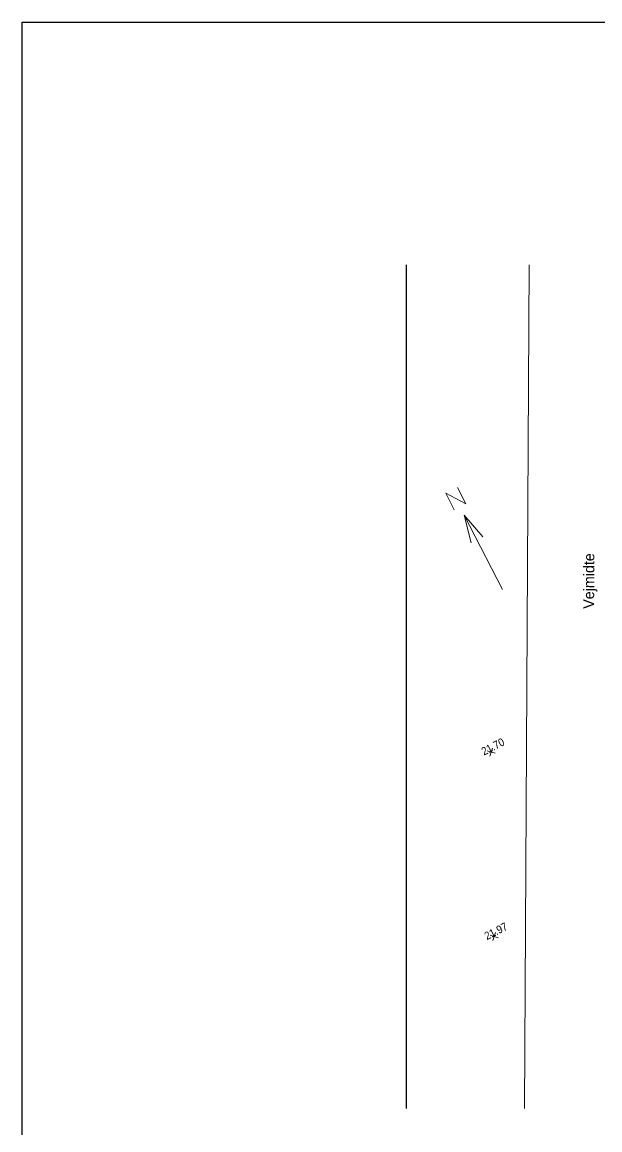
# Model space of a CAD drawing. Header units: millimetres. Extents: x -125028 to 402293, y -1165516 to -1085363.
# Drawn here: x 225965 to 247600, y -1126874 to -1085363 of the extents above; entities that cross this region are included whole.
import ezdxf
from ezdxf.enums import TextEntityAlignment as Align

# ---------------------------------------------------------------- set-up
doc = ezdxf.new("R2010")
doc.units = ezdxf.units.MM
doc.header["$LTSCALE"] = 100
for name, color, linetype, lineweight, true_color in [('Diverse tekst', 1, 'Continuous', 5, 0xff0000), ('Kotepunkt', 1, 'Continuous', 5, 0xff0000), ('Kørevej befæstet', 7, 'Continuous', 5, 0xdc7400)]:
    doc.layers.add(name, color=color, linetype=linetype, lineweight=lineweight, true_color=true_color)
doc.layers.add('nordpil sig', color=7, linetype='Continuous', lineweight=5)

# ---------------------------------------------------------------- blocks, each defined once
blk = doc.blocks.new('3000_S1')
at = {"color": 0}
for p, q in [((0.02, 0.02), (-0.02, -0.02)), ((0.02, -0.02), (-0.02, 0.02))]:
    blk.add_line(p, q, dxfattribs=at)
blk.add_attdef('KOTE', (0, 0), '', height=0.2, rotation=180, dxfattribs=at)
blk = doc.blocks.new('NORD_S1')
at = {"color": 0}
for points in [[(-0.007, 0.055, 0), (-0.007, 0.075, 0), (0.007, 0.055, 0), (0.007, 0.075, 0)], [(0, -0.045, 0), (0, 0.045, 0), (0.007, 0.015, 0), (0, 0.045, 0), (-0.007, 0.015, 0)]]:
    blk.add_polyline3d(points, dxfattribs=at)

msp = doc.modelspace()

# ---------------------------------------------------------------- linework, layer by layer
for points in [[(225965, -1085363), (309965, -1085363), (309965, -1145363), (225965, -1145363), (225965, -1085363)], [(240358, -1126072), (240358, -1094454)]]:
    msp.add_lwpolyline(points)
at = {"layer": 'Kørevej befæstet'}
msp.add_line((244774.9, -1126072, 368.7), (244949, -1094454, -965.6), dxfattribs=at)

# ---------------------------------------------------------------- block references
at = {"layer": 'Kotepunkt', "color": 18, "true_color": 0x000000}
ref = msp.add_blockref('3000_S1', (243527.7, -1112714.3, -38), dxfattribs=dict(at, xscale=5555.555556, yscale=5555.555556, zscale=5555.555556, rotation=27.13914232933535))
ref.add_attrib('ACD_AUDIT_MISSING_TAG', '  21.70', (243082.8, -1112942.4, -38), dxfattribs={"color": 18, "true_color": 0x000000, "height": 300, "rotation": 27.13914, "width": 0.9})
ref = msp.add_blockref('3000_S1', (243640.4, -1119631.5, 230), dxfattribs=dict(at, xscale=5555.555556, yscale=5555.555556, zscale=5555.555556, rotation=27.13914232933535))
ref.add_attrib('ACD_AUDIT_MISSING_TAG', '  21.97', (243195.5, -1119859.5, 230), dxfattribs={"color": 18, "true_color": 0x000000, "height": 300, "rotation": 27.13914, "width": 0.9})
at = {"layer": 'nordpil sig', "xscale": 34783.27965, "yscale": 34783.27965, "zscale": 34783.27965, "rotation": 27.13914232933535}
msp.add_blockref('NORD_S1', (243238.5, -1105229.1, -21738), dxfattribs=at)

# ---------------------------------------------------------------- texts
at = {"layer": 'Diverse tekst', "color": 18, "true_color": 0x000000}
msp.add_text('Vejmidte', height=400, rotation=89.68914, dxfattribs=at).set_placement((247189.9, -1106306.3, -21738), align=Align.MIDDLE_CENTER)

doc.saveas('drawing.dxf')
